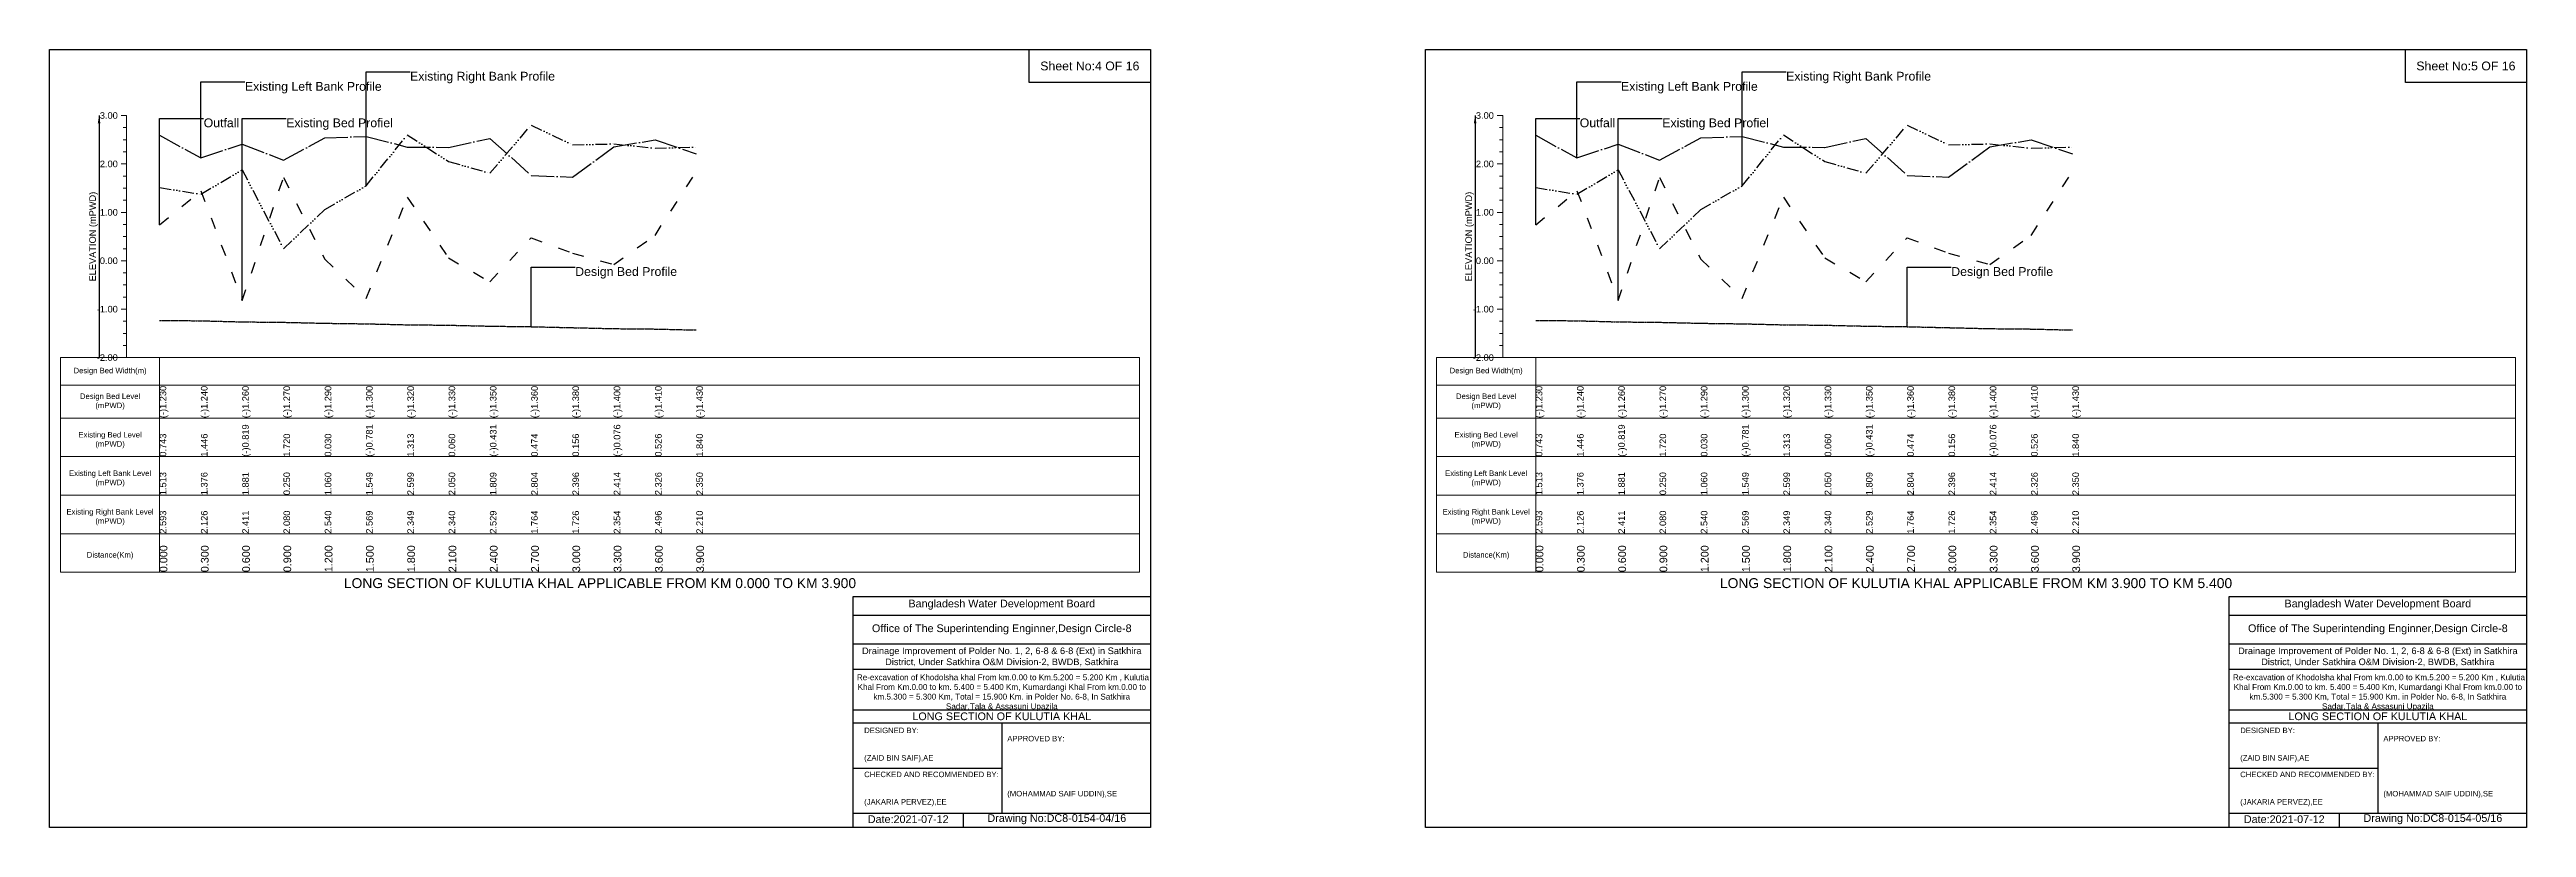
# Model space of a CAD drawing. Header units: inches. Extents: x 91000 to 568000, y -5656 to 0.
# Drawn here: x 280000 to 298000, y -5656 to 0 of the extents above; entities that cross this region are included whole.
import ezdxf

# ---------------------------------------------------------------- set-up
doc = ezdxf.new("R2010")
doc.units = ezdxf.units.IN
doc.header["$LTSCALE"] = 7
doc.header["$MEASUREMENT"] = 0
for name, pattern in [('ACAD_ISO03W100', [30, 12, -18]), ('ACAD_ISO04W100', [30, 24, -3, 0, -3]), ('ACAD_ISO14W100', [24, 12, -3, 0, -3, 0, -3, 0, -3]), ('CENTER', [2, 1.25, -0.25, 0.25, -0.25])]:
    doc.linetypes.add(name, pattern=pattern)
for name, color, linetype, lineweight in [('Design Bed Level Long Section', 7, 'CENTER', 25), ('Existing Bed Level for Long Section', 7, 'ACAD_ISO03W100', 25), ('Existing Left Bank of Long section', 7, 'ACAD_ISO04W100', 25), ('Existing Right Bank of Long Section', 7, 'ACAD_ISO14W100', 25), ('Long Section Border', 7, 'Continuous', 9), ('Long Section Labels', 7, 'Continuous', 9), ('Vscale for Long Section', 7, 'Continuous', 9)]:
    doc.layers.add(name, color=color, linetype=linetype, lineweight=lineweight)
doc.styles.get("Standard").update_dxf_attribs({"font": 'arial.ttf'})
doc.dimstyles.get("Standard").update_dxf_attribs({"dimtxt": 0.18, "dimasz": 0.18, "dimexe": 0.18, "dimexo": 0.0625, "dimgap": 0.09, "dimtad": 0, "dimtih": 1, "dimtoh": 1, "dimdec": 4, "dimzin": 0, "dimdsep": 46, "dimtxsty": 'Standard', "dimcen": 0.09, "dimadec": 0, "dimazin": 0, "dimtfac": 1, "dimtdec": 4, "dimtofl": 0, "dimtmove": 0, "dimatfit": 3, "dimfxl": 1, "dimtolj": 1, "dimtzin": 0, "dimarcsym": 0})

msp = doc.modelspace()

# ---------------------------------------------------------------- linework, layer by layer
for points in [[(280000, 0), (288000, 0), (288000, -5656), (280000, -5656)], [(287120, 0), (288000, 0), (288000, -240), (287120, -240)], [(290000, 0), (298000, 0), (298000, -5656), (290000, -5656)], [(297120, 0), (298000, 0), (298000, -240), (297120, -240)]]:
    msp.add_lwpolyline(points, close=True)
for points in [[(285840, -5656), (285840, -3976), (288000, -3976)], [(285840, -4112), (288000, -4112)], [(295840, -5656), (295840, -3976), (298000, -3976)], [(295840, -4112), (298000, -4112)], [(285840, -4320), (288000, -4320)], [(295840, -4320), (298000, -4320)], [(285840, -4504), (288000, -4504)], [(295840, -4504), (298000, -4504)], [(285840, -4800), (288000, -4800)], [(295840, -4800), (298000, -4800)], [(285840, -4896), (288000, -4896)], [(286920, -4896), (286920, -5552)], [(295840, -4896), (298000, -4896)], [(296920, -4896), (296920, -5552)], [(285840, -5224), (286920, -5224)], [(295840, -5224), (296920, -5224)], [(285840, -5552), (288000, -5552)], [(286640, -5552), (286640, -5656)], [(295840, -5552), (298000, -5552)], [(296640, -5552), (296640, -5656)]]:
    msp.add_lwpolyline(points)
at = {"layer": 'Design Bed Level Long Section'}
for points in [[(280800, -1969), (281100, -1972), (281400, -1980), (281700, -1983), (282000, -1990), (282300, -1994), (282600, -2001), (282900, -2004), (283200, -2011), (283500, -2015), (283800, -2022), (284100, -2029), (284400, -2032), (284700, -2039)], [(290800, -1969), (291100, -1972), (291400, -1980), (291700, -1983), (292000, -1990), (292300, -1994), (292600, -2001), (292900, -2004), (293200, -2011), (293500, -2015), (293800, -2022), (294100, -2029), (294400, -2032), (294700, -2039)]]:
    msp.add_lwpolyline(points, dxfattribs=at)
at = {"layer": 'Existing Bed Level for Long Section'}
for points in [[(280800, -1274), (281100, -1027), (281400, -1824), (281700, -931), (282000, -1525), (282300, -1811), (282600, -1074), (282900, -1515), (283200, -1688), (283500, -1369), (283800, -1481), (284100, -1563), (284400, -1351), (284700, -888)], [(290800, -1274), (291100, -1027), (291400, -1824), (291700, -931), (292000, -1525), (292300, -1811), (292600, -1074), (292900, -1515), (293200, -1688), (293500, -1369), (293800, -1481), (294100, -1563), (294400, -1351), (294700, -888)]]:
    msp.add_lwpolyline(points, dxfattribs=at)
at = {"layer": 'Existing Left Bank of Long section'}
for points in [[(280800, -623), (281100, -788), (281400, -687), (281700, -804), (282000, -642), (282300, -632), (282600, -709), (282900, -712), (283200, -646), (283500, -915), (283800, -928), (284100, -707), (284400, -657), (284700, -758)], [(290800, -623), (291100, -788), (291400, -687), (291700, -804), (292000, -642), (292300, -632), (292600, -709), (292900, -712), (293200, -646), (293500, -915), (293800, -928), (294100, -707), (294400, -657), (294700, -758)]]:
    msp.add_lwpolyline(points, dxfattribs=at)
at = {"layer": 'Existing Right Bank of Long Section'}
for points in [[(280800, -1003), (281100, -1052), (281400, -874), (281700, -1448), (282000, -1163), (282300, -991), (282600, -621), (282900, -814), (283200, -899), (283500, -549), (283800, -693), (284100, -686), (284400, -717), (284700, -709)], [(290800, -1003), (291100, -1052), (291400, -874), (291700, -1448), (292000, -1163), (292300, -991), (292600, -621), (292900, -814), (293200, -899), (293500, -549), (293800, -693), (294100, -686), (294400, -717), (294700, -709)]]:
    msp.add_lwpolyline(points, dxfattribs=at)
at = {"layer": 'Long Section Border'}
for points in [[(280080, -2240), (287920, -2240), (287920, -3800), (280080, -3800)], [(290080, -2240), (297920, -2240), (297920, -3800), (290080, -3800)]]:
    msp.add_lwpolyline(points, close=True, dxfattribs=at)
for points in [[(280800, -2240), (280800, -3800)], [(290800, -2240), (290800, -3800)], [(280080, -2440), (287920, -2440)], [(290080, -2440), (297920, -2440)], [(280080, -2680), (287920, -2680)], [(290080, -2680), (297920, -2680)], [(280080, -2960), (287920, -2960)], [(290080, -2960), (297920, -2960)], [(280080, -3240), (287920, -3240)], [(290080, -3240), (297920, -3240)], [(280080, -3520), (287920, -3520)], [(290080, -3520), (297920, -3520)]]:
    msp.add_lwpolyline(points, dxfattribs=at)
at = {"layer": 'Vscale for Long Section'}
for points in [[(280560, -480), (280520, -480)], [(280560, -2240), (280560, -1888), (280560, -1536), (280560, -1184), (280560, -832), (280560, -480)], [(290560, -480), (290520, -480)], [(290560, -2240), (290560, -1888), (290560, -1536), (290560, -1184), (290560, -832), (290560, -480)], [(280560, -568), (280536, -568)], [(280560, -656), (280536, -656)], [(290560, -568), (290536, -568)], [(290560, -656), (290536, -656)], [(280560, -832), (280520, -832)], [(280560, -744), (280536, -744)], [(290560, -832), (290520, -832)], [(290560, -744), (290536, -744)], [(280560, -920), (280536, -920)], [(280560, -1008), (280536, -1008)], [(290560, -920), (290536, -920)], [(290560, -1008), (290536, -1008)], [(280560, -1184), (280520, -1184)], [(280560, -1096), (280536, -1096)], [(290560, -1184), (290520, -1184)], [(290560, -1096), (290536, -1096)], [(280560, -1272), (280536, -1272)], [(280560, -1360), (280536, -1360)], [(290560, -1272), (290536, -1272)], [(290560, -1360), (290536, -1360)], [(280560, -1536), (280520, -1536)], [(280560, -1448), (280536, -1448)], [(290560, -1536), (290520, -1536)], [(290560, -1448), (290536, -1448)], [(280560, -1624), (280536, -1624)], [(280560, -1712), (280536, -1712)], [(280560, -1800), (280536, -1800)], [(290560, -1624), (290536, -1624)], [(290560, -1712), (290536, -1712)], [(290560, -1800), (290536, -1800)], [(280560, -1888), (280520, -1888)], [(280560, -1976), (280536, -1976)], [(290560, -1888), (290520, -1888)], [(290560, -1976), (290536, -1976)], [(280560, -2064), (280536, -2064)], [(280560, -2152), (280536, -2152)], [(290560, -2064), (290536, -2064)], [(290560, -2152), (290536, -2152)], [(280560, -2240), (280520, -2240)], [(290560, -2240), (290520, -2240)]]:
    msp.add_lwpolyline(points, dxfattribs=at)

# ---------------------------------------------------------------- texts
at = {"attachment_point": 5}
for s, insert, char_height in [('Sheet No:4 OF 16', (287560, -120), 64), ('Sheet No:5 OF 16', (297560, -120), 64), ('Bangladesh Water Development Board', (286920, -4036), 56), ('Bangladesh Water Development Board', (296920, -4036), 56), ('Office of The Superintending Enginner,Design Circle-8', (286920, -4216), 56), ('Office of The Superintending Enginner,Design Circle-8', (296920, -4216), 56)]:
    msp.add_mtext(s, dxfattribs=dict(at, insert=insert, char_height=char_height))
for s, insert, char_height, width, attachment_point in [('Drainage Improvement of Polder No. 1, 2, 6-8 & 6-8 (Ext) in Satkhira District, Under Satkhira O&M Division-2, BWDB, Satkhira', (286920, -4416), 48, 2240, 5), ('Drainage Improvement of Polder No. 1, 2, 6-8 & 6-8 (Ext) in Satkhira District, Under Satkhira O&M Division-2, BWDB, Satkhira', (296920, -4416), 48, 2240, 5), (' Re-excavation of Khodolsha khal From km.0.00 to Km.5.200 = 5.200 Km , Kulutia Khal From Km.0.00 to km. 5.400 = 5.400 Km, Kumardangi Khal From km.0.00 to km.5.300 = 5.300 Km, Total = 15.900 Km. in Polder No. 6-8, In Satkhira Sadar,Tala & Assasuni Upazila', (286920, -4676), 42.152, 2160, 5), (' Re-excavation of Khodolsha khal From km.0.00 to Km.5.200 = 5.200 Km , Kulutia Khal From Km.0.00 to km. 5.400 = 5.400 Km, Kumardangi Khal From km.0.00 to km.5.300 = 5.300 Km, Total = 15.900 Km. in Polder No. 6-8, In Satkhira Sadar,Tala & Assasuni Upazila', (296920, -4676), 42.152, 2160, 5), ('LONG SECTION OF KULUTIA KHAL', (286920, -4848), 56, 2240, 5), ('LONG SECTION OF KULUTIA KHAL', (296920, -4848), 56, 2240, 5), ('DESIGNED BY:^J^J^J(ZAID BIN SAIF),AE', (285920, -5056), 40, 1120, 4), ('APPROVED BY:^J^J^J^J^J^J(MOHAMMAD SAIF UDDIN),SE', (286960, -5216), 40, 1120, 4), ('DESIGNED BY:^J^J^J(ZAID BIN SAIF),AE', (295920, -5056), 40, 1120, 4), ('APPROVED BY:^J^J^J^J^J^J(MOHAMMAD SAIF UDDIN),SE', (296960, -5216), 40, 1120, 4), ('CHECKED AND RECOMMENDED BY:^J^J^J(JAKARIA PERVEZ),EE', (285920, -5376), 40, 1120, 4), ('CHECKED AND RECOMMENDED BY:^J^J^J(JAKARIA PERVEZ),EE', (295920, -5376), 40, 1120, 4), ('Date:2021-07-12', (286240, -5596), 56, 1120, 5), ('Drawing No:DC8-0154-04/16', (287320, -5596), 56, 1760, 5), ('Date:2021-07-12', (296240, -5596), 56, 1120, 5), ('Drawing No:DC8-0154-05/16', (297320, -5596), 56, 1760, 5)]:
    msp.add_mtext(s, dxfattribs=dict(insert=insert, char_height=char_height, width=width, attachment_point=attachment_point))
at = {"layer": 'Long Section Border', "attachment_point": 5}
for s, insert, char_height in [('Design Bed Width(m)', (280440, -2340), 40), ('Design Bed Width(m)', (290440, -2340), 40), ('Design Bed Level^J(mPWD)', (280440, -2560), 40), ('Design Bed Level^J(mPWD)', (290440, -2560), 40), ('Existing Bed Level^J(mPWD)', (280440, -2840), 40), ('Existing Bed Level^J(mPWD)', (290440, -2840), 40), ('Existing Left Bank Level^J(mPWD)', (280440, -3120), 40), ('Existing Left Bank Level^J(mPWD)', (290440, -3120), 40), ('Existing Right Bank Level^J(mPWD)', (280440, -3400), 40), ('Existing Right Bank Level^J(mPWD)', (290440, -3400), 40), ('Distance(Km)', (280440, -3680), 40), ('Distance(Km)', (290440, -3680), 40), ('LONG SECTION OF KULUTIA KHAL APPLICABLE FROM KM 0.000 TO KM 3.900', (284000, -3880), 72), ('LONG SECTION OF KULUTIA KHAL APPLICABLE FROM KM 3.900 TO KM 5.400', (294000, -3880), 72)]:
    msp.add_mtext(s, dxfattribs=dict(at, insert=insert, char_height=char_height))
at = {"layer": 'Long Section Labels', "char_height": 64, "attachment_point": 1}
for s, insert in [('Existing Right Bank Profile', (282620, -162)), ('Existing Right Bank Profile', (292620, -162)), ('Existing Left Bank Profile', (281420, -236)), ('Existing Left Bank Profile', (291420, -236)), ('Outfall', (281120, -501)), ('Existing Bed Profiel', (281720, -501)), ('Outfall', (291120, -501)), ('Existing Bed Profiel', (291720, -501)), ('Design Bed Profile', (283820, -1582)), ('Design Bed Profile', (293820, -1582))]:
    msp.add_mtext(s, dxfattribs=dict(at, insert=insert))
at = {"layer": 'Vscale for Long Section', "char_height": 48, "attachment_point": 6}
for s, insert in [('3.00', (280496, -480)), ('3.00', (290496, -480)), ('2.00', (280496, -832)), ('2.00', (290496, -832)), ('1.00', (280496, -1184)), ('1.00', (290496, -1184)), ('0.00', (280496, -1536)), ('0.00', (290496, -1536)), ('-1.00', (280496, -1888)), ('-1.00', (290496, -1888)), ('-2.00', (280496, -2240)), ('-2.00', (290496, -2240))]:
    msp.add_mtext(s, dxfattribs=dict(at, insert=insert))
at = {"layer": 'Vscale for Long Section', "rotation": 90}
for s, insert, char_height, attachment_point in [('ELEVATION (mPWD)', (280320, -1360), 48, 5), ('ELEVATION (mPWD)', (290320, -1360), 48, 5), ('(-)1.230', (280800, -2680), 48, 1), ('(-)1.240', (281100, -2680), 48, 1), ('(-)1.260', (281400, -2680), 48, 1), ('(-)1.270', (281700, -2680), 48, 1), ('(-)1.290', (282000, -2680), 48, 1), ('(-)1.300', (282300, -2680), 48, 1), ('(-)1.320', (282600, -2680), 48, 1), ('(-)1.330', (282900, -2680), 48, 1), ('(-)1.350', (283200, -2680), 48, 1), ('(-)1.360', (283500, -2680), 48, 1), ('(-)1.380', (283800, -2680), 48, 1), ('(-)1.400', (284100, -2680), 48, 1), ('(-)1.410', (284400, -2680), 48, 1), ('(-)1.430', (284700, -2680), 48, 1), ('(-)1.230', (290800, -2680), 48, 1), ('(-)1.240', (291100, -2680), 48, 1), ('(-)1.260', (291400, -2680), 48, 1), ('(-)1.270', (291700, -2680), 48, 1), ('(-)1.290', (292000, -2680), 48, 1), ('(-)1.300', (292300, -2680), 48, 1), ('(-)1.320', (292600, -2680), 48, 1), ('(-)1.330', (292900, -2680), 48, 1), ('(-)1.350', (293200, -2680), 48, 1), ('(-)1.360', (293500, -2680), 48, 1), ('(-)1.380', (293800, -2680), 48, 1), ('(-)1.400', (294100, -2680), 48, 1), ('(-)1.410', (294400, -2680), 48, 1), ('(-)1.430', (294700, -2680), 48, 1), ('0.743', (280800, -2960), 48, 1), ('1.446', (281100, -2960), 48, 1), ('(-)0.819', (281400, -2960), 48, 1), ('1.720', (281700, -2960), 48, 1), ('0.030', (282000, -2960), 48, 1), ('(-)0.781', (282300, -2960), 48, 1), ('1.313', (282600, -2960), 48, 1), ('0.060', (282900, -2960), 48, 1), ('(-)0.431', (283200, -2960), 48, 1), ('0.474', (283500, -2960), 48, 1), ('0.156', (283800, -2960), 48, 1), ('(-)0.076', (284100, -2960), 48, 1), ('0.526', (284400, -2960), 48, 1), ('1.840', (284700, -2960), 48, 1), ('0.743', (290800, -2960), 48, 1), ('1.446', (291100, -2960), 48, 1), ('(-)0.819', (291400, -2960), 48, 1), ('1.720', (291700, -2960), 48, 1), ('0.030', (292000, -2960), 48, 1), ('(-)0.781', (292300, -2960), 48, 1), ('1.313', (292600, -2960), 48, 1), ('0.060', (292900, -2960), 48, 1), ('(-)0.431', (293200, -2960), 48, 1), ('0.474', (293500, -2960), 48, 1), ('0.156', (293800, -2960), 48, 1), ('(-)0.076', (294100, -2960), 48, 1), ('0.526', (294400, -2960), 48, 1), ('1.840', (294700, -2960), 48, 1), ('1.513', (280800, -3240), 48, 1), ('1.376', (281100, -3240), 48, 1), ('1.881', (281400, -3240), 48, 1), ('0.250', (281700, -3240), 48, 1), ('1.060', (282000, -3240), 48, 1), ('1.549', (282300, -3240), 48, 1), ('2.599', (282600, -3240), 48, 1), ('2.050', (282900, -3240), 48, 1), ('1.809', (283200, -3240), 48, 1), ('2.804', (283500, -3240), 48, 1), ('2.396', (283800, -3240), 48, 1), ('2.414', (284100, -3240), 48, 1), ('2.326', (284400, -3240), 48, 1), ('2.350', (284700, -3240), 48, 1), ('1.513', (290800, -3240), 48, 1), ('1.376', (291100, -3240), 48, 1), ('1.881', (291400, -3240), 48, 1), ('0.250', (291700, -3240), 48, 1), ('1.060', (292000, -3240), 48, 1), ('1.549', (292300, -3240), 48, 1), ('2.599', (292600, -3240), 48, 1), ('2.050', (292900, -3240), 48, 1), ('1.809', (293200, -3240), 48, 1), ('2.804', (293500, -3240), 48, 1), ('2.396', (293800, -3240), 48, 1), ('2.414', (294100, -3240), 48, 1), ('2.326', (294400, -3240), 48, 1), ('2.350', (294700, -3240), 48, 1), ('2.593', (280800, -3520), 48, 1), ('2.126', (281100, -3520), 48, 1), ('2.411', (281400, -3520), 48, 1), ('2.080', (281700, -3520), 48, 1), ('2.540', (282000, -3520), 48, 1), ('2.569', (282300, -3520), 48, 1), ('2.349', (282600, -3520), 48, 1), ('2.340', (282900, -3520), 48, 1), ('2.529', (283200, -3520), 48, 1), ('1.764', (283500, -3520), 48, 1), ('1.726', (283800, -3520), 48, 1), ('2.354', (284100, -3520), 48, 1), ('2.496', (284400, -3520), 48, 1), ('2.210', (284700, -3520), 48, 1), ('2.593', (290800, -3520), 48, 1), ('2.126', (291100, -3520), 48, 1), ('2.411', (291400, -3520), 48, 1), ('2.080', (291700, -3520), 48, 1), ('2.540', (292000, -3520), 48, 1), ('2.569', (292300, -3520), 48, 1), ('2.349', (292600, -3520), 48, 1), ('2.340', (292900, -3520), 48, 1), ('2.529', (293200, -3520), 48, 1), ('1.764', (293500, -3520), 48, 1), ('1.726', (293800, -3520), 48, 1), ('2.354', (294100, -3520), 48, 1), ('2.496', (294400, -3520), 48, 1), ('2.210', (294700, -3520), 48, 1), ('0.000', (280800, -3800), 56, 1), ('0.300', (281100, -3800), 56, 1), ('0.600', (281400, -3800), 56, 1), ('0.900', (281700, -3800), 56, 1), ('1.200', (282000, -3800), 56, 1), ('1.500', (282300, -3800), 56, 1), ('1.800', (282600, -3800), 56, 1), ('2.100', (282900, -3800), 56, 1), ('2.400', (283200, -3800), 56, 1), ('2.700', (283500, -3800), 56, 1), ('3.000', (283800, -3800), 56, 1), ('3.300', (284100, -3800), 56, 1), ('3.600', (284400, -3800), 56, 1), ('3.900', (284700, -3800), 56, 1), ('0.000', (290800, -3800), 56, 1), ('0.300', (291100, -3800), 56, 1), ('0.600', (291400, -3800), 56, 1), ('0.900', (291700, -3800), 56, 1), ('1.200', (292000, -3800), 56, 1), ('1.500', (292300, -3800), 56, 1), ('1.800', (292600, -3800), 56, 1), ('2.100', (292900, -3800), 56, 1), ('2.400', (293200, -3800), 56, 1), ('2.700', (293500, -3800), 56, 1), ('3.000', (293800, -3800), 56, 1), ('3.300', (294100, -3800), 56, 1), ('3.600', (294400, -3800), 56, 1), ('3.900', (294700, -3800), 56, 1)]:
    msp.add_mtext(s, dxfattribs=dict(at, insert=insert, char_height=char_height, attachment_point=attachment_point))

# ---------------------------------------------------------------- leaders
at = {"layer": 'Long Section Labels', "annotation_type": 0, "has_hookline": 1, "hookline_direction": 0}
for points, text_width in [([(282300, -991), (282300, -162), (282620, -162)], 1043), ([(292300, -991), (292300, -162), (292620, -162)], 1043), ([(281100, -788), (281100, -236), (281420, -236)], 983), ([(291100, -788), (291100, -236), (291420, -236)], 983), ([(280800, -1274), (280800, -501), (281120, -501)], 248), ([(281400, -1824), (281400, -501), (281720, -501)], 762), ([(290800, -1274), (290800, -501), (291120, -501)], 248), ([(291400, -1824), (291400, -501), (291720, -501)], 762), ([(283500, -2015), (283500, -1582), (283820, -1582)], 730), ([(293500, -2015), (293500, -1582), (293820, -1582)], 730)]:
    msp.add_leader(points, dimstyle='Standard', override={"dimasz": 28.8}, dxfattribs=dict(at, text_width=text_width))
at = {"layer": 'Vscale for Long Section'}
for points in [[(280360, -480), (280360, -2240)], [(290360, -480), (290360, -2240)]]:
    msp.add_leader(points, dimstyle='Standard', override={"dimasz": 57.6}, dxfattribs=at)

doc.saveas('drawing.dxf')
